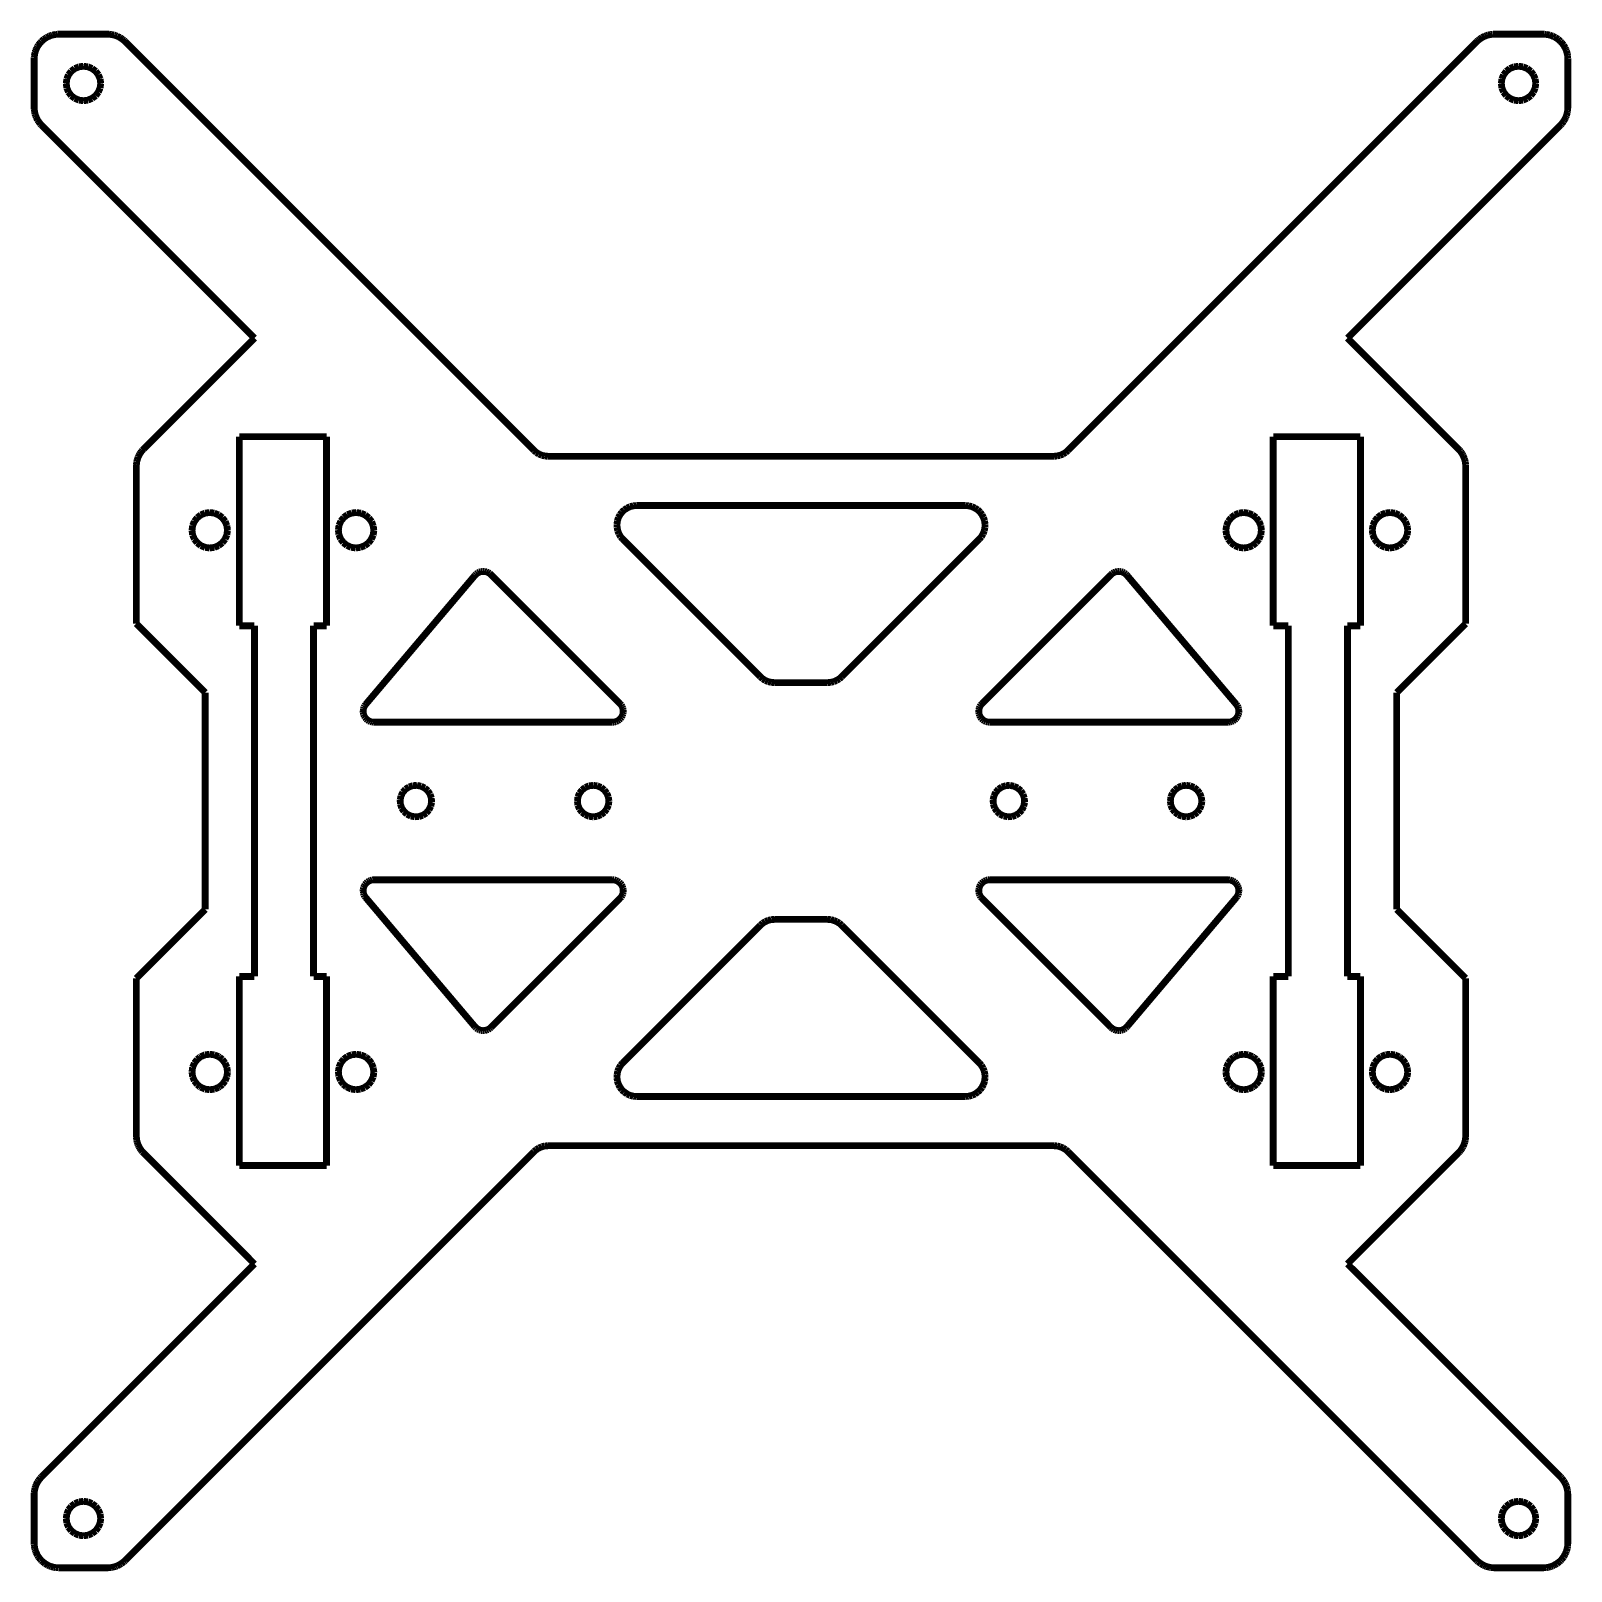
# Model space of a CAD drawing. Extents: x -16 to 141, y -65 to 92.
import ezdxf

# ---------------------------------------------------------------- set-up
doc = ezdxf.new("R2010")
doc.units = 0
doc.header["$MEASUREMENT"] = 0
doc.layers.add('PROFILEEDGES', color=7, linetype='CONTINUOUS')

msp = doc.modelspace()

# ---------------------------------------------------------------- linework, layer by layer
at = {"layer": 'PROFILEEDGES', "const_width": 0.692}
for points in [[(-15.06, 90.29), (-14.97, 90.43)], [(-14.97, 90.43), (-14.87, 90.56)], [(-14.87, 90.56), (-14.77, 90.69)], [(-14.77, 90.69), (-14.66, 90.81)], [(-14.66, 90.81), (-14.54, 90.92)], [(-14.54, 90.92), (-14.41, 91.03)], [(-14.41, 91.03), (-14.28, 91.12)], [(-14.28, 91.12), (-14.14, 91.21)], [(-14.14, 91.21), (-14, 91.28)], [(-14, 91.28), (-13.85, 91.35)], [(-13.85, 91.35), (-13.69, 91.41)], [(-13.69, 91.41), (-13.54, 91.46)], [(-13.54, 91.46), (-13.38, 91.49)], [(-13.38, 91.49), (-13.22, 91.52)], [(-13.22, 91.52), (-13.05, 91.54)], [(-13.05, 91.54), (-12.89, 91.54)], [(-12.89, 91.54), (-7.94, 91.54)], [(-7.94, 91.54), (-7.78, 91.54)], [(-7.78, 91.54), (-7.61, 91.52)], [(-7.61, 91.52), (-7.45, 91.49)], [(-7.45, 91.49), (-7.29, 91.46)], [(-7.29, 91.46), (-7.14, 91.41)], [(-7.14, 91.41), (-6.98, 91.35)], [(-6.98, 91.35), (-6.84, 91.28)], [(-6.84, 91.28), (-6.69, 91.21)], [(-6.69, 91.21), (-6.55, 91.12)], [(-6.55, 91.12), (-6.42, 91.03)], [(-6.42, 91.03), (-6.29, 90.92)], [(-6.29, 90.92), (-6.17, 90.81)], [(-6.17, 90.81), (35.36, 49.28)], [(89.56, 49.28), (131.09, 90.81)], [(131.09, 90.81), (131.21, 90.92)], [(131.21, 90.92), (131.34, 91.03)], [(131.34, 91.03), (131.47, 91.12)], [(131.47, 91.12), (131.61, 91.21)], [(131.61, 91.21), (131.75, 91.28)], [(131.75, 91.28), (131.9, 91.35)], [(131.9, 91.35), (132.06, 91.41)], [(132.06, 91.41), (132.21, 91.46)], [(132.21, 91.46), (132.37, 91.49)], [(132.37, 91.49), (132.53, 91.52)], [(132.53, 91.52), (132.7, 91.54)], [(132.7, 91.54), (132.86, 91.54)], [(132.86, 91.54), (137.81, 91.54)], [(137.81, 91.54), (137.97, 91.54)], [(137.97, 91.54), (138.14, 91.52)], [(138.14, 91.52), (138.3, 91.49)], [(138.3, 91.49), (138.46, 91.46)], [(138.46, 91.46), (138.61, 91.41)], [(138.61, 91.41), (138.77, 91.35)], [(138.77, 91.35), (138.91, 91.28)], [(138.91, 91.28), (139.06, 91.21)], [(139.06, 91.21), (139.2, 91.12)], [(139.2, 91.12), (139.33, 91.03)], [(139.33, 91.03), (139.46, 90.92)], [(139.46, 90.92), (139.58, 90.81)], [(139.58, 90.81), (139.69, 90.69)], [(139.69, 90.69), (139.79, 90.56)], [(139.79, 90.56), (139.89, 90.43)], [(139.89, 90.43), (139.97, 90.29)], [(-15.39, 89.04), (-15.39, 89.21)], [(-15.39, 84.09), (-15.39, 89.04)], [(-15.39, 89.21), (-15.37, 89.37)], [(-15.37, 89.37), (-15.34, 89.53)], [(-15.34, 89.53), (-15.31, 89.69)], [(-15.31, 89.69), (-15.26, 89.85)], [(-15.26, 89.85), (-15.2, 90)], [(-15.2, 90), (-15.13, 90.15)], [(-15.13, 90.15), (-15.06, 90.29)], [(139.97, 90.29), (140.05, 90.15)], [(140.05, 90.15), (140.12, 90)], [(140.12, 90), (140.18, 89.85)], [(140.18, 89.85), (140.22, 89.69)], [(140.22, 89.69), (140.26, 89.53)], [(140.26, 89.53), (140.29, 89.37)], [(140.29, 89.37), (140.3, 89.21)], [(140.3, 89.21), (140.31, 89.04)], [(140.31, 89.04), (140.31, 84.09)], [(-11.91, 87.42), (-12.08, 87)], [(-11.63, 87.78), (-11.91, 87.42)], [(-11.27, 88.06), (-11.63, 87.78)], [(-10.84, 88.23), (-11.27, 88.06)], [(-10.39, 88.29), (-10.84, 88.23)], [(-9.94, 88.23), (-10.39, 88.29)], [(-9.52, 88.06), (-9.94, 88.23)], [(-9.15, 87.78), (-9.52, 88.06)], [(-8.88, 87.42), (-9.15, 87.78)], [(-8.7, 87), (-8.88, 87.42)], [(133.79, 87.42), (133.62, 87)], [(134.07, 87.78), (133.79, 87.42)], [(134.43, 88.06), (134.07, 87.78)], [(134.86, 88.23), (134.43, 88.06)], [(135.31, 88.29), (134.86, 88.23)], [(135.76, 88.23), (135.31, 88.29)], [(136.18, 88.06), (135.76, 88.23)], [(136.55, 87.78), (136.18, 88.06)], [(136.82, 87.42), (136.55, 87.78)], [(137, 87), (136.82, 87.42)], [(-12.08, 87), (-12.14, 86.54)], [(-12.14, 86.54), (-12.08, 86.09)], [(-12.08, 86.09), (-11.91, 85.67)], [(-8.88, 85.67), (-8.7, 86.09)], [(-8.64, 86.54), (-8.7, 87)], [(-8.7, 86.09), (-8.64, 86.54)], [(133.62, 87), (133.56, 86.54)], [(133.56, 86.54), (133.62, 86.09)], [(133.62, 86.09), (133.79, 85.67)], [(136.82, 85.67), (137, 86.09)], [(137.06, 86.54), (137, 87)], [(137, 86.09), (137.06, 86.54)], [(-11.91, 85.67), (-11.63, 85.3)], [(-11.63, 85.3), (-11.27, 85.03)], [(-11.27, 85.03), (-10.84, 84.85)], [(-10.84, 84.85), (-10.39, 84.79)], [(-10.39, 84.79), (-9.94, 84.85)], [(-9.94, 84.85), (-9.52, 85.03)], [(-9.52, 85.03), (-9.15, 85.3)], [(-9.15, 85.3), (-8.88, 85.67)], [(133.79, 85.67), (134.07, 85.3)], [(134.07, 85.3), (134.43, 85.03)], [(134.43, 85.03), (134.86, 84.85)], [(134.86, 84.85), (135.31, 84.79)], [(135.31, 84.79), (135.76, 84.85)], [(135.76, 84.85), (136.18, 85.03)], [(136.18, 85.03), (136.55, 85.3)], [(136.55, 85.3), (136.82, 85.67)], [(-15.39, 83.93), (-15.39, 84.09)], [(-15.37, 83.77), (-15.39, 83.93)], [(-15.34, 83.6), (-15.37, 83.77)], [(-15.31, 83.45), (-15.34, 83.6)], [(-15.26, 83.29), (-15.31, 83.45)], [(-15.2, 83.14), (-15.26, 83.29)], [(-15.13, 82.99), (-15.2, 83.14)], [(-15.06, 82.84), (-15.13, 82.99)], [(-14.97, 82.7), (-15.06, 82.84)], [(-14.87, 82.57), (-14.97, 82.7)], [(-14.77, 82.44), (-14.87, 82.57)], [(139.79, 82.57), (139.69, 82.44)], [(139.89, 82.7), (139.79, 82.57)], [(139.97, 82.84), (139.89, 82.7)], [(140.05, 82.99), (139.97, 82.84)], [(140.12, 83.14), (140.05, 82.99)], [(140.18, 83.29), (140.12, 83.14)], [(140.22, 83.45), (140.18, 83.29)], [(140.26, 83.6), (140.22, 83.45)], [(140.29, 83.77), (140.26, 83.6)], [(140.3, 83.93), (140.29, 83.77)], [(140.31, 84.09), (140.3, 83.93)], [(-14.66, 82.32), (-14.77, 82.44)], [(6.97, 60.69), (-14.66, 82.32)], [(139.58, 82.32), (117.94, 60.69)], [(139.69, 82.44), (139.58, 82.32)], [(-4.29, 49.42), (6.97, 60.69)], [(117.94, 60.69), (129.21, 49.42)], [(14.29, 50.68), (5.43, 50.68)], [(5.43, 50.68), (5.43, 31.48)], [(14.29, 31.48), (14.29, 50.68)], [(119.26, 50.68), (110.4, 50.68)], [(110.4, 50.68), (110.4, 31.48)], [(119.26, 31.48), (119.26, 50.68)], [(-5, 47.98), (-4.98, 48.14)], [(-4.98, 48.14), (-4.94, 48.3)], [(-4.94, 48.3), (-4.89, 48.46)], [(-4.89, 48.46), (-4.84, 48.61)], [(-4.84, 48.61), (-4.77, 48.76)], [(-4.77, 48.76), (-4.69, 48.91)], [(-4.69, 48.91), (-4.6, 49.05)], [(-4.6, 49.05), (-4.51, 49.18)], [(-4.51, 49.18), (-4.41, 49.31)], [(-4.41, 49.31), (-4.29, 49.42)], [(35.36, 49.28), (35.6, 49.07)], [(35.6, 49.07), (35.86, 48.91)], [(35.86, 48.91), (36.15, 48.79)], [(36.15, 48.79), (36.46, 48.72)], [(36.46, 48.72), (36.77, 48.69)], [(36.77, 48.69), (88.15, 48.69)], [(88.15, 48.69), (88.46, 48.72)], [(88.46, 48.72), (88.76, 48.79)], [(88.76, 48.79), (89.05, 48.91)], [(89.05, 48.91), (89.32, 49.07)], [(89.32, 49.07), (89.56, 49.28)], [(129.21, 49.42), (129.32, 49.31)], [(129.32, 49.31), (129.43, 49.18)], [(129.43, 49.18), (129.52, 49.05)], [(129.52, 49.05), (129.61, 48.91)], [(129.61, 48.91), (129.69, 48.76)], [(129.69, 48.76), (129.75, 48.61)], [(129.75, 48.61), (129.81, 48.46)], [(129.81, 48.46), (129.86, 48.3)], [(129.86, 48.3), (129.9, 48.14)], [(129.9, 48.14), (129.92, 47.98)], [(-5.02, 47.82), (-5, 47.98)], [(-5.03, 47.66), (-5.02, 47.82)], [(-5.03, 31.69), (-5.03, 47.66)], [(129.92, 47.98), (129.94, 47.82)], [(129.94, 47.82), (129.94, 47.66)], [(129.94, 47.66), (129.94, 31.69)], [(45.11, 43.58), (44.81, 43.44)], [(45.44, 43.66), (45.11, 43.58)], [(45.77, 43.69), (45.44, 43.66)], [(79.15, 43.69), (45.77, 43.69)], [(79.48, 43.66), (79.15, 43.69)], [(79.81, 43.58), (79.48, 43.66)], [(80.11, 43.44), (79.81, 43.58)], [(0.87, 42.08), (0.69, 41.65)], [(1.16, 42.45), (0.87, 42.08)], [(1.53, 42.74), (1.16, 42.45)], [(1.96, 42.92), (1.53, 42.74)], [(2.43, 42.98), (1.96, 42.92)], [(2.89, 42.92), (2.43, 42.98)], [(3.33, 42.74), (2.89, 42.92)], [(3.7, 42.46), (3.33, 42.74)], [(3.99, 42.08), (3.7, 42.46)], [(4.17, 41.65), (3.99, 42.08)], [(15.74, 42.11), (15.56, 41.68)], [(16.04, 42.48), (15.74, 42.11)], [(16.41, 42.76), (16.04, 42.48)], [(16.85, 42.93), (16.41, 42.76)], [(17.32, 42.98), (16.85, 42.93)], [(17.78, 42.91), (17.32, 42.98)], [(18.21, 42.73), (17.78, 42.91)], [(18.58, 42.43), (18.21, 42.73)], [(18.86, 42.06), (18.58, 42.43)], [(19.03, 41.62), (18.86, 42.06)], [(43.82, 42.14), (43.78, 41.8)], [(43.92, 42.46), (43.82, 42.14)], [(44.08, 42.76), (43.92, 42.46)], [(44.28, 43.02), (44.08, 42.76)], [(44.53, 43.26), (44.28, 43.02)], [(44.81, 43.44), (44.53, 43.26)], [(80.39, 43.26), (80.11, 43.44)], [(80.64, 43.02), (80.39, 43.26)], [(80.84, 42.76), (80.64, 43.02)], [(80.99, 42.46), (80.84, 42.76)], [(81.1, 42.14), (80.99, 42.46)], [(81.14, 41.8), (81.1, 42.14)], [(105.84, 42.08), (105.66, 41.65)], [(106.13, 42.45), (105.84, 42.08)], [(106.5, 42.74), (106.13, 42.45)], [(106.93, 42.92), (106.5, 42.74)], [(107.4, 42.98), (106.93, 42.92)], [(107.86, 42.92), (107.4, 42.98)], [(108.3, 42.74), (107.86, 42.92)], [(108.67, 42.46), (108.3, 42.74)], [(108.96, 42.08), (108.67, 42.46)], [(109.14, 41.65), (108.96, 42.08)], [(120.71, 42.11), (120.53, 41.68)], [(121.01, 42.48), (120.71, 42.11)], [(121.38, 42.76), (121.01, 42.48)], [(121.82, 42.93), (121.38, 42.76)], [(122.29, 42.98), (121.82, 42.93)], [(122.75, 42.91), (122.29, 42.98)], [(123.18, 42.73), (122.75, 42.91)], [(123.55, 42.43), (123.18, 42.73)], [(123.83, 42.06), (123.55, 42.43)], [(124, 41.62), (123.83, 42.06)], [(0.69, 41.65), (0.63, 41.18)], [(0.63, 41.18), (0.69, 40.71)], [(0.69, 40.71), (0.87, 40.28)], [(3.99, 40.28), (4.17, 40.72)], [(4.23, 41.18), (4.17, 41.65)], [(4.17, 40.72), (4.23, 41.18)], [(15.56, 41.68), (15.49, 41.21)], [(15.49, 41.21), (15.54, 40.75)], [(15.54, 40.75), (15.71, 40.31)], [(18.83, 40.26), (19.02, 40.69)], [(19.02, 40.69), (19.09, 41.15)], [(19.09, 41.15), (19.03, 41.62)], [(43.78, 41.8), (43.79, 41.47)], [(43.79, 41.47), (43.85, 41.14)], [(43.85, 41.14), (43.97, 40.82)], [(43.97, 40.82), (44.14, 40.53)], [(44.14, 40.53), (44.36, 40.28)], [(80.56, 40.28), (80.78, 40.53)], [(80.78, 40.53), (80.95, 40.82)], [(80.95, 40.82), (81.07, 41.14)], [(81.07, 41.14), (81.13, 41.47)], [(81.13, 41.47), (81.14, 41.8)], [(105.66, 41.65), (105.6, 41.18)], [(105.6, 41.18), (105.66, 40.71)], [(105.66, 40.71), (105.84, 40.28)], [(108.96, 40.28), (109.14, 40.72)], [(109.2, 41.18), (109.14, 41.65)], [(109.14, 40.72), (109.2, 41.18)], [(120.53, 41.68), (120.46, 41.21)], [(120.46, 41.21), (120.51, 40.75)], [(120.51, 40.75), (120.68, 40.31)], [(123.8, 40.26), (123.99, 40.69)], [(123.99, 40.69), (124.06, 41.15)], [(124.06, 41.15), (124, 41.62)], [(0.87, 40.28), (1.16, 39.91)], [(1.16, 39.91), (1.53, 39.62)], [(1.53, 39.62), (1.97, 39.44)], [(1.97, 39.44), (2.43, 39.38)], [(2.43, 39.38), (2.9, 39.44)], [(2.9, 39.44), (3.33, 39.62)], [(3.33, 39.62), (3.7, 39.91)], [(3.7, 39.91), (3.99, 40.28)], [(15.71, 40.31), (15.99, 39.93)], [(15.99, 39.93), (16.36, 39.64)], [(16.36, 39.64), (16.79, 39.45)], [(16.79, 39.45), (17.26, 39.38)], [(17.26, 39.38), (17.72, 39.44)], [(17.72, 39.44), (18.16, 39.61)], [(18.16, 39.61), (18.54, 39.89)], [(18.54, 39.89), (18.83, 40.26)], [(44.36, 40.28), (58.34, 26.3)], [(66.58, 26.3), (80.56, 40.28)], [(105.84, 40.28), (106.13, 39.91)], [(106.13, 39.91), (106.5, 39.62)], [(106.5, 39.62), (106.94, 39.44)], [(106.94, 39.44), (107.4, 39.38)], [(107.4, 39.38), (107.87, 39.44)], [(107.87, 39.44), (108.3, 39.62)], [(108.3, 39.62), (108.67, 39.91)], [(108.67, 39.91), (108.96, 40.28)], [(120.68, 40.31), (120.96, 39.93)], [(120.96, 39.93), (121.33, 39.64)], [(121.33, 39.64), (121.76, 39.45)], [(121.76, 39.45), (122.23, 39.38)], [(122.23, 39.38), (122.69, 39.44)], [(122.69, 39.44), (123.13, 39.61)], [(123.13, 39.61), (123.51, 39.89)], [(123.51, 39.89), (123.8, 40.26)], [(29.36, 36.61), (18.27, 23.51)], [(29.49, 36.74), (29.36, 36.61)], [(29.64, 36.85), (29.49, 36.74)], [(29.8, 36.93), (29.64, 36.85)], [(29.98, 36.98), (29.8, 36.93)], [(30.16, 37), (29.98, 36.98)], [(30.34, 37), (30.16, 37)], [(30.52, 36.96), (30.34, 37)], [(30.69, 36.89), (30.52, 36.96)], [(30.85, 36.8), (30.69, 36.89)], [(30.98, 36.68), (30.85, 36.8)], [(44.09, 23.57), (30.98, 36.68)], [(93.93, 36.68), (80.83, 23.57)], [(94.07, 36.8), (93.93, 36.68)], [(94.23, 36.89), (94.07, 36.8)], [(94.4, 36.96), (94.23, 36.89)], [(94.58, 37), (94.4, 36.96)], [(94.76, 37), (94.58, 37)], [(94.94, 36.98), (94.76, 37)], [(95.11, 36.93), (94.94, 36.98)], [(95.28, 36.85), (95.11, 36.93)], [(95.43, 36.74), (95.28, 36.85)], [(95.55, 36.61), (95.43, 36.74)], [(106.65, 23.51), (95.55, 36.61)], [(1.97, 24.69), (-5.03, 31.69)], [(5.43, 31.48), (6.97, 31.48)], [(6.97, 31.48), (6.97, -4.12)], [(12.97, -4.12), (12.97, 31.48)], [(12.97, 31.48), (14.29, 31.48)], [(110.4, 31.48), (111.94, 31.48)], [(111.94, 31.48), (111.94, -4.12)], [(117.94, -4.12), (117.94, 31.48)], [(117.94, 31.48), (119.26, 31.48)], [(129.94, 31.69), (122.94, 24.69)], [(58.34, 26.3), (58.58, 26.09)], [(66.34, 26.09), (66.58, 26.3)], [(1.97, 2.69), (1.97, 24.69)], [(58.58, 26.09), (58.84, 25.93)], [(58.84, 25.93), (59.13, 25.81)], [(59.13, 25.81), (59.44, 25.74)], [(59.44, 25.74), (59.75, 25.71)], [(59.75, 25.71), (65.17, 25.71)], [(65.17, 25.71), (65.48, 25.74)], [(65.48, 25.74), (65.78, 25.81)], [(65.78, 25.81), (66.07, 25.93)], [(66.07, 25.93), (66.34, 26.09)], [(122.94, 24.69), (122.94, 2.69)], [(18.08, 23.2), (18.03, 23.03)], [(18.16, 23.36), (18.08, 23.2)], [(18.27, 23.51), (18.16, 23.36)], [(44.21, 23.43), (44.09, 23.57)], [(44.3, 23.27), (44.21, 23.43)], [(44.37, 23.1), (44.3, 23.27)], [(80.61, 23.27), (80.55, 23.1)], [(80.71, 23.43), (80.61, 23.27)], [(80.83, 23.57), (80.71, 23.43)], [(106.76, 23.36), (106.65, 23.51)], [(106.84, 23.2), (106.76, 23.36)], [(106.89, 23.03), (106.84, 23.2)], [(18.03, 23.03), (18.01, 22.85)], [(18.01, 22.85), (18.01, 22.67)], [(18.01, 22.67), (18.04, 22.5)], [(18.04, 22.5), (18.11, 22.33)], [(18.11, 22.33), (18.19, 22.18)], [(18.19, 22.18), (18.31, 22.04)], [(18.31, 22.04), (18.44, 21.92)], [(18.44, 21.92), (18.59, 21.82)], [(18.59, 21.82), (18.75, 21.75)], [(18.75, 21.75), (18.93, 21.71)], [(18.93, 21.71), (19.11, 21.69)], [(19.11, 21.69), (43.31, 21.69)], [(43.31, 21.69), (43.5, 21.71)], [(43.5, 21.71), (43.68, 21.75)], [(43.68, 21.75), (43.84, 21.83)], [(43.84, 21.83), (44, 21.93)], [(44, 21.93), (44.13, 22.06)], [(44.13, 22.06), (44.25, 22.21)], [(44.25, 22.21), (44.33, 22.37)], [(44.33, 22.37), (44.39, 22.55)], [(44.41, 22.92), (44.37, 23.1)], [(44.39, 22.55), (44.41, 22.73)], [(44.41, 22.73), (44.41, 22.92)], [(80.51, 22.92), (80.51, 22.73)], [(80.51, 22.73), (80.53, 22.55)], [(80.55, 23.1), (80.51, 22.92)], [(80.53, 22.55), (80.59, 22.37)], [(80.59, 22.37), (80.67, 22.21)], [(80.67, 22.21), (80.78, 22.06)], [(80.78, 22.06), (80.92, 21.93)], [(80.92, 21.93), (81.07, 21.83)], [(81.07, 21.83), (81.24, 21.75)], [(81.24, 21.75), (81.42, 21.71)], [(81.42, 21.71), (81.61, 21.69)], [(81.61, 21.69), (105.81, 21.69)], [(105.81, 21.69), (105.99, 21.71)], [(105.99, 21.71), (106.16, 21.75)], [(106.16, 21.75), (106.33, 21.82)], [(106.33, 21.82), (106.48, 21.92)], [(106.48, 21.92), (106.61, 22.04)], [(106.61, 22.04), (106.72, 22.18)], [(106.72, 22.18), (106.81, 22.33)], [(106.81, 22.33), (106.87, 22.5)], [(106.87, 22.5), (106.91, 22.67)], [(106.91, 22.85), (106.89, 23.03)], [(106.91, 22.67), (106.91, 22.85)], [(21.85, 14.21), (21.76, 13.8)], [(21.76, 13.8), (21.79, 13.38)], [(22.03, 14.58), (21.85, 14.21)], [(22.31, 14.89), (22.03, 14.58)], [(22.66, 15.12), (22.31, 14.89)], [(23.06, 15.25), (22.66, 15.12)], [(23.47, 15.28), (23.06, 15.25)], [(23.88, 15.19), (23.47, 15.28)], [(24.26, 15.01), (23.88, 15.19)], [(24.57, 14.73), (24.26, 15.01)], [(24.8, 14.38), (24.57, 14.73)], [(24.93, 13.99), (24.8, 14.38)], [(24.95, 13.57), (24.93, 13.99)], [(39.81, 14.1), (39.76, 13.68)], [(39.97, 14.48), (39.81, 14.1)], [(40.23, 14.81), (39.97, 14.48)], [(40.56, 15.07), (40.23, 14.81)], [(40.94, 15.23), (40.56, 15.07)], [(41.36, 15.28), (40.94, 15.23)], [(41.77, 15.23), (41.36, 15.28)], [(42.16, 15.07), (41.77, 15.23)], [(42.49, 14.81), (42.16, 15.07)], [(42.74, 14.48), (42.49, 14.81)], [(42.9, 14.1), (42.74, 14.48)], [(42.96, 13.68), (42.9, 14.1)], [(82.05, 14.21), (81.96, 13.8)], [(81.96, 13.8), (81.99, 13.38)], [(82.23, 14.58), (82.05, 14.21)], [(82.51, 14.89), (82.23, 14.58)], [(82.86, 15.12), (82.51, 14.89)], [(83.26, 15.25), (82.86, 15.12)], [(83.67, 15.28), (83.26, 15.25)], [(84.08, 15.19), (83.67, 15.28)], [(84.46, 15.01), (84.08, 15.19)], [(84.77, 14.73), (84.46, 15.01)], [(85, 14.38), (84.77, 14.73)], [(85.13, 13.99), (85, 14.38)], [(85.16, 13.57), (85.13, 13.99)], [(100.01, 14.1), (99.96, 13.68)], [(100.17, 14.48), (100.01, 14.1)], [(100.43, 14.81), (100.17, 14.48)], [(100.76, 15.07), (100.43, 14.81)], [(101.14, 15.23), (100.76, 15.07)], [(101.56, 15.28), (101.14, 15.23)], [(101.97, 15.23), (101.56, 15.28)], [(102.36, 15.07), (101.97, 15.23)], [(102.69, 14.81), (102.36, 15.07)], [(102.94, 14.48), (102.69, 14.81)], [(103.1, 14.1), (102.94, 14.48)], [(103.16, 13.68), (103.1, 14.1)], [(21.79, 13.38), (21.92, 12.98)], [(21.92, 12.98), (22.15, 12.63)], [(22.15, 12.63), (22.46, 12.36)], [(22.46, 12.36), (22.84, 12.17)], [(22.84, 12.17), (23.25, 12.09)], [(23.66, 12.11), (24.06, 12.24)], [(24.06, 12.24), (24.41, 12.47)], [(24.41, 12.47), (24.68, 12.79)], [(24.68, 12.79), (24.87, 13.16)], [(24.87, 13.16), (24.95, 13.57)], [(39.76, 13.68), (39.81, 13.27)], [(39.81, 13.27), (39.97, 12.88)], [(39.97, 12.88), (40.23, 12.55)], [(40.23, 12.55), (40.56, 12.3)], [(40.56, 12.3), (40.94, 12.14)], [(41.77, 12.14), (42.16, 12.3)], [(42.16, 12.3), (42.49, 12.55)], [(42.49, 12.55), (42.74, 12.88)], [(42.74, 12.88), (42.9, 13.27)], [(42.9, 13.27), (42.96, 13.68)], [(81.99, 13.38), (82.12, 12.98)], [(82.12, 12.98), (82.35, 12.63)], [(82.35, 12.63), (82.66, 12.36)], [(82.66, 12.36), (83.04, 12.17)], [(83.04, 12.17), (83.45, 12.09)], [(83.86, 12.11), (84.26, 12.24)], [(84.26, 12.24), (84.61, 12.47)], [(84.61, 12.47), (84.88, 12.79)], [(84.88, 12.79), (85.07, 13.16)], [(85.07, 13.16), (85.16, 13.57)], [(99.96, 13.68), (100.01, 13.27)], [(100.01, 13.27), (100.17, 12.88)], [(100.17, 12.88), (100.43, 12.55)], [(100.43, 12.55), (100.76, 12.3)], [(100.76, 12.3), (101.14, 12.14)], [(101.97, 12.14), (102.36, 12.3)], [(102.36, 12.3), (102.69, 12.55)], [(102.69, 12.55), (102.94, 12.88)], [(102.94, 12.88), (103.1, 13.27)], [(103.1, 13.27), (103.16, 13.68)], [(23.25, 12.09), (23.66, 12.11)], [(40.94, 12.14), (41.36, 12.08)], [(41.36, 12.08), (41.77, 12.14)], [(83.45, 12.09), (83.86, 12.11)], [(101.14, 12.14), (101.56, 12.08)], [(101.56, 12.08), (101.97, 12.14)], [(18.04, 4.89), (18.01, 4.71)], [(18.01, 4.71), (18.01, 4.53)], [(18.01, 4.53), (18.03, 4.35)], [(18.03, 4.35), (18.08, 4.18)], [(18.11, 5.05), (18.04, 4.89)], [(18.19, 5.21), (18.11, 5.05)], [(18.31, 5.35), (18.19, 5.21)], [(18.44, 5.47), (18.31, 5.35)], [(18.59, 5.56), (18.44, 5.47)], [(18.75, 5.63), (18.59, 5.56)], [(18.93, 5.68), (18.75, 5.63)], [(19.11, 5.69), (18.93, 5.68)], [(43.31, 5.69), (19.11, 5.69)], [(43.5, 5.68), (43.31, 5.69)], [(43.68, 5.63), (43.5, 5.68)], [(43.84, 5.55), (43.68, 5.63)], [(44, 5.45), (43.84, 5.55)], [(44.13, 5.32), (44, 5.45)], [(44.25, 5.18), (44.13, 5.32)], [(44.33, 5.01), (44.25, 5.18)], [(44.39, 4.83), (44.33, 5.01)], [(44.37, 4.28), (44.41, 4.47)], [(44.41, 4.65), (44.39, 4.83)], [(44.41, 4.47), (44.41, 4.65)], [(80.53, 4.83), (80.51, 4.65)], [(80.51, 4.65), (80.51, 4.47)], [(80.51, 4.47), (80.55, 4.28)], [(80.59, 5.01), (80.53, 4.83)], [(80.67, 5.18), (80.59, 5.01)], [(80.78, 5.32), (80.67, 5.18)], [(80.92, 5.45), (80.78, 5.32)], [(81.07, 5.55), (80.92, 5.45)], [(81.24, 5.63), (81.07, 5.55)], [(81.42, 5.68), (81.24, 5.63)], [(81.61, 5.69), (81.42, 5.68)], [(105.81, 5.69), (81.61, 5.69)], [(105.99, 5.68), (105.81, 5.69)], [(106.16, 5.63), (105.99, 5.68)], [(106.33, 5.56), (106.16, 5.63)], [(106.48, 5.47), (106.33, 5.56)], [(106.61, 5.35), (106.48, 5.47)], [(106.72, 5.21), (106.61, 5.35)], [(106.81, 5.05), (106.72, 5.21)], [(106.87, 4.89), (106.81, 5.05)], [(106.84, 4.18), (106.89, 4.35)], [(106.91, 4.71), (106.87, 4.89)], [(106.89, 4.35), (106.91, 4.53)], [(106.91, 4.53), (106.91, 4.71)], [(18.08, 4.18), (18.16, 4.02)], [(18.16, 4.02), (18.27, 3.88)], [(18.27, 3.88), (29.36, -9.23)], [(30.98, -9.3), (44.09, 3.81)], [(44.09, 3.81), (44.21, 3.95)], [(44.21, 3.95), (44.3, 4.11)], [(44.3, 4.11), (44.37, 4.28)], [(80.55, 4.28), (80.61, 4.11)], [(80.61, 4.11), (80.71, 3.95)], [(80.71, 3.95), (80.83, 3.81)], [(80.83, 3.81), (93.93, -9.3)], [(95.55, -9.23), (106.65, 3.88)], [(106.65, 3.88), (106.76, 4.02)], [(106.76, 4.02), (106.84, 4.18)], [(-5.03, -4.31), (1.97, 2.69)], [(58.58, 1.29), (58.34, 1.09)], [(58.84, 1.45), (58.58, 1.29)], [(59.13, 1.57), (58.84, 1.45)], [(59.44, 1.65), (59.13, 1.57)], [(59.75, 1.67), (59.44, 1.65)], [(65.17, 1.67), (59.75, 1.67)], [(65.48, 1.65), (65.17, 1.67)], [(65.78, 1.57), (65.48, 1.65)], [(66.07, 1.45), (65.78, 1.57)], [(66.34, 1.29), (66.07, 1.45)], [(66.58, 1.09), (66.34, 1.29)], [(122.94, 2.69), (129.94, -4.31)], [(58.34, 1.09), (44.36, -12.89)], [(80.56, -12.89), (66.58, 1.09)], [(-5.03, -20.27), (-5.03, -4.31)], [(6.97, -4.12), (5.43, -4.12)], [(5.43, -4.12), (5.43, -23.32)], [(14.29, -4.12), (12.97, -4.12)], [(14.29, -23.32), (14.29, -4.12)], [(111.94, -4.12), (110.4, -4.12)], [(110.4, -4.12), (110.4, -23.32)], [(119.26, -4.12), (117.94, -4.12)], [(119.26, -23.32), (119.26, -4.12)], [(129.94, -4.31), (129.94, -20.27)], [(29.36, -9.23), (29.49, -9.36)], [(29.49, -9.36), (29.64, -9.46)], [(29.64, -9.46), (29.8, -9.54)], [(29.8, -9.54), (29.98, -9.6)], [(29.98, -9.6), (30.16, -9.62)], [(30.16, -9.62), (30.34, -9.61)], [(30.34, -9.61), (30.52, -9.57)], [(30.52, -9.57), (30.69, -9.51)], [(30.69, -9.51), (30.85, -9.41)], [(30.85, -9.41), (30.98, -9.3)], [(93.93, -9.3), (94.07, -9.41)], [(94.07, -9.41), (94.23, -9.51)], [(94.23, -9.51), (94.4, -9.57)], [(94.4, -9.57), (94.58, -9.61)], [(94.58, -9.61), (94.76, -9.62)], [(94.76, -9.62), (94.94, -9.6)], [(94.94, -9.6), (95.11, -9.54)], [(95.11, -9.54), (95.28, -9.46)], [(95.28, -9.46), (95.43, -9.36)], [(95.43, -9.36), (95.55, -9.23)], [(1.16, -12.55), (0.87, -12.92)], [(1.43, -12.32), (1.16, -12.55)], [(1.53, -12.26), (1.43, -12.32)], [(1.96, -12.08), (1.53, -12.26)], [(2.43, -12.02), (1.96, -12.08)], [(2.89, -12.08), (2.43, -12.02)], [(3.33, -12.26), (2.89, -12.08)], [(3.43, -12.32), (3.33, -12.26)], [(3.7, -12.54), (3.43, -12.32)], [(3.99, -12.92), (3.7, -12.54)], [(16.04, -12.52), (15.74, -12.89)], [(16.41, -12.24), (16.04, -12.52)], [(16.85, -12.07), (16.41, -12.24)], [(17.32, -12.02), (16.85, -12.07)], [(17.78, -12.09), (17.32, -12.02)], [(18.21, -12.27), (17.78, -12.09)], [(18.29, -12.32), (18.21, -12.27)], [(18.58, -12.57), (18.29, -12.32)], [(18.86, -12.94), (18.58, -12.57)], [(106.13, -12.55), (105.84, -12.92)], [(106.4, -12.32), (106.13, -12.55)], [(106.5, -12.26), (106.4, -12.32)], [(106.93, -12.08), (106.5, -12.26)], [(107.4, -12.02), (106.93, -12.08)], [(107.86, -12.08), (107.4, -12.02)], [(108.3, -12.26), (107.86, -12.08)], [(108.4, -12.32), (108.3, -12.26)], [(108.67, -12.54), (108.4, -12.32)], [(108.96, -12.92), (108.67, -12.54)], [(121.01, -12.52), (120.71, -12.89)], [(121.38, -12.24), (121.01, -12.52)], [(121.82, -12.07), (121.38, -12.24)], [(122.29, -12.02), (121.82, -12.07)], [(122.75, -12.09), (122.29, -12.02)], [(123.18, -12.27), (122.75, -12.09)], [(123.26, -12.32), (123.18, -12.27)], [(123.55, -12.57), (123.26, -12.32)], [(123.83, -12.94), (123.55, -12.57)], [(0.69, -13.35), (0.63, -13.82)], [(0.63, -13.82), (0.69, -14.29)], [(0.87, -12.92), (0.69, -13.35)], [(0.69, -14.29), (0.87, -14.72)], [(4.17, -13.35), (3.99, -12.92)], [(3.99, -14.72), (4.17, -14.28)], [(4.23, -13.82), (4.17, -13.35)], [(4.17, -14.28), (4.23, -13.82)], [(15.56, -13.32), (15.49, -13.79)], [(15.49, -13.79), (15.54, -14.25)], [(15.54, -14.25), (15.71, -14.69)], [(15.74, -12.89), (15.56, -13.32)], [(18.83, -14.74), (19.02, -14.31)], [(19.03, -13.38), (18.86, -12.94)], [(19.02, -14.31), (19.09, -13.85)], [(19.09, -13.85), (19.03, -13.38)], [(43.79, -14.08), (43.78, -14.42)], [(43.78, -14.42), (43.82, -14.75)], [(43.85, -13.75), (43.79, -14.08)], [(43.97, -13.44), (43.85, -13.75)], [(44.14, -13.15), (43.97, -13.44)], [(44.36, -12.89), (44.14, -13.15)], [(80.78, -13.15), (80.56, -12.89)], [(80.95, -13.44), (80.78, -13.15)], [(81.07, -13.75), (80.95, -13.44)], [(81.13, -14.08), (81.07, -13.75)], [(81.1, -14.75), (81.14, -14.42)], [(81.14, -14.42), (81.13, -14.08)], [(105.66, -13.35), (105.6, -13.82)], [(105.6, -13.82), (105.66, -14.29)], [(105.84, -12.92), (105.66, -13.35)], [(105.66, -14.29), (105.84, -14.72)], [(109.14, -13.35), (108.96, -12.92)], [(108.96, -14.72), (109.14, -14.28)], [(109.2, -13.82), (109.14, -13.35)], [(109.14, -14.28), (109.2, -13.82)], [(120.53, -13.32), (120.46, -13.79)], [(120.46, -13.79), (120.51, -14.25)], [(120.51, -14.25), (120.68, -14.69)], [(120.71, -12.89), (120.53, -13.32)], [(123.8, -14.74), (123.99, -14.31)], [(124, -13.38), (123.83, -12.94)], [(123.99, -14.31), (124.06, -13.85)], [(124.06, -13.85), (124, -13.38)], [(0.87, -14.72), (1.16, -15.09)], [(1.16, -15.09), (1.43, -15.32)], [(1.43, -15.32), (1.53, -15.38)], [(1.53, -15.38), (1.97, -15.56)], [(1.97, -15.56), (2.43, -15.62)], [(2.43, -15.62), (2.9, -15.56)], [(2.9, -15.56), (3.33, -15.38)], [(3.33, -15.38), (3.43, -15.32)], [(3.43, -15.32), (3.7, -15.09)], [(3.7, -15.09), (3.99, -14.72)], [(15.71, -14.69), (15.99, -15.07)], [(15.99, -15.07), (16.29, -15.32)], [(16.29, -15.32), (16.36, -15.36)], [(16.36, -15.36), (16.79, -15.55)], [(16.79, -15.55), (17.26, -15.62)], [(17.26, -15.62), (17.72, -15.56)], [(17.72, -15.56), (18.16, -15.39)], [(18.16, -15.39), (18.54, -15.11)], [(18.54, -15.11), (18.83, -14.74)], [(43.82, -14.75), (43.92, -15.07)], [(43.92, -15.07), (44.08, -15.37)], [(44.08, -15.37), (44.28, -15.64)], [(44.28, -15.64), (44.53, -15.87)], [(44.53, -15.87), (44.81, -16.06)], [(80.11, -16.06), (80.39, -15.87)], [(80.39, -15.87), (80.64, -15.64)], [(80.64, -15.64), (80.84, -15.37)], [(80.84, -15.37), (80.99, -15.07)], [(80.99, -15.07), (81.1, -14.75)], [(105.84, -14.72), (106.13, -15.09)], [(106.13, -15.09), (106.4, -15.32)], [(106.4, -15.32), (106.5, -15.38)], [(106.5, -15.38), (106.94, -15.56)], [(106.94, -15.56), (107.4, -15.62)], [(107.4, -15.62), (107.87, -15.56)], [(107.87, -15.56), (108.3, -15.38)], [(108.3, -15.38), (108.4, -15.32)], [(108.4, -15.32), (108.67, -15.09)], [(108.67, -15.09), (108.96, -14.72)], [(120.68, -14.69), (120.96, -15.07)], [(120.96, -15.07), (121.26, -15.32)], [(121.26, -15.32), (121.33, -15.36)], [(121.33, -15.36), (121.76, -15.55)], [(121.76, -15.55), (122.23, -15.62)], [(122.23, -15.62), (122.69, -15.56)], [(122.69, -15.56), (123.13, -15.39)], [(123.13, -15.39), (123.51, -15.11)], [(123.51, -15.11), (123.8, -14.74)], [(44.81, -16.06), (45.11, -16.2)], [(45.11, -16.2), (45.44, -16.28)], [(45.44, -16.28), (45.77, -16.31)], [(45.77, -16.31), (79.15, -16.31)], [(79.15, -16.31), (79.48, -16.28)], [(79.48, -16.28), (79.81, -16.2)], [(79.81, -16.2), (80.11, -16.06)], [(-5.02, -20.44), (-5.03, -20.27)], [(-5, -20.6), (-5.02, -20.44)], [(-4.98, -20.76), (-5, -20.6)], [(129.92, -20.6), (129.9, -20.76)], [(129.94, -20.44), (129.92, -20.6)], [(129.94, -20.27), (129.94, -20.44)], [(35.36, -21.89), (-6.17, -63.43)], [(-4.94, -20.92), (-4.98, -20.76)], [(-4.89, -21.08), (-4.94, -20.92)], [(-4.84, -21.23), (-4.89, -21.08)], [(-4.77, -21.38), (-4.84, -21.23)], [(-4.69, -21.52), (-4.77, -21.38)], [(-4.6, -21.66), (-4.69, -21.52)], [(-4.51, -21.79), (-4.6, -21.66)], [(-4.41, -21.92), (-4.51, -21.79)], [(-4.29, -22.04), (-4.41, -21.92)], [(6.97, -33.31), (-4.29, -22.04)], [(35.6, -21.69), (35.36, -21.89)], [(35.86, -21.53), (35.6, -21.69)], [(36.15, -21.41), (35.86, -21.53)], [(36.46, -21.33), (36.15, -21.41)], [(36.77, -21.31), (36.46, -21.33)], [(88.15, -21.31), (36.77, -21.31)], [(88.46, -21.33), (88.15, -21.31)], [(88.76, -21.41), (88.46, -21.33)], [(89.05, -21.53), (88.76, -21.41)], [(89.32, -21.69), (89.05, -21.53)], [(89.56, -21.89), (89.32, -21.69)], [(131.09, -63.43), (89.56, -21.89)], [(129.21, -22.04), (117.94, -33.31)], [(129.32, -21.92), (129.21, -22.04)], [(129.43, -21.79), (129.32, -21.92)], [(129.52, -21.66), (129.43, -21.79)], [(129.61, -21.52), (129.52, -21.66)], [(129.69, -21.38), (129.61, -21.52)], [(129.75, -21.23), (129.69, -21.38)], [(129.81, -21.08), (129.75, -21.23)], [(129.86, -20.92), (129.81, -21.08)], [(129.9, -20.76), (129.86, -20.92)], [(5.43, -23.32), (14.29, -23.32)], [(110.4, -23.32), (119.26, -23.32)], [(-14.66, -54.94), (6.97, -33.31)], [(117.94, -33.31), (139.58, -54.94)], [(-14.87, -55.19), (-14.77, -55.06)], [(-14.77, -55.06), (-14.66, -54.94)], [(139.58, -54.94), (139.69, -55.06)], [(139.69, -55.06), (139.79, -55.19)], [(-15.39, -56.71), (-15.39, -56.54)], [(-15.39, -56.54), (-15.37, -56.38)], [(-15.37, -56.38), (-15.34, -56.22)], [(-15.34, -56.22), (-15.31, -56.06)], [(-15.31, -56.06), (-15.26, -55.9)], [(-15.26, -55.9), (-15.2, -55.75)], [(-15.2, -55.75), (-15.13, -55.6)], [(-15.13, -55.6), (-15.06, -55.46)], [(-15.06, -55.46), (-14.97, -55.32)], [(-14.97, -55.32), (-14.87, -55.19)], [(139.79, -55.19), (139.89, -55.32)], [(139.89, -55.32), (139.97, -55.46)], [(139.97, -55.46), (140.05, -55.6)], [(140.05, -55.6), (140.12, -55.75)], [(140.12, -55.75), (140.18, -55.9)], [(140.18, -55.9), (140.22, -56.06)], [(140.22, -56.06), (140.26, -56.22)], [(140.26, -56.22), (140.29, -56.38)], [(140.29, -56.38), (140.3, -56.54)], [(140.3, -56.54), (140.31, -56.71)], [(-15.39, -61.66), (-15.39, -56.71)], [(-11.63, -57.92), (-11.91, -58.28)], [(-11.27, -57.64), (-11.63, -57.92)], [(-10.84, -57.47), (-11.27, -57.64)], [(-10.39, -57.41), (-10.84, -57.47)], [(-9.94, -57.47), (-10.39, -57.41)], [(-9.52, -57.64), (-9.94, -57.47)], [(-9.15, -57.92), (-9.52, -57.64)], [(-8.88, -58.28), (-9.15, -57.92)], [(134.07, -57.92), (133.79, -58.28)], [(134.43, -57.64), (134.07, -57.92)], [(134.86, -57.47), (134.43, -57.64)], [(135.31, -57.41), (134.86, -57.47)], [(135.76, -57.47), (135.31, -57.41)], [(136.18, -57.64), (135.76, -57.47)], [(136.55, -57.92), (136.18, -57.64)], [(136.82, -58.28), (136.55, -57.92)], [(140.31, -56.71), (140.31, -61.66)], [(-12.08, -58.7), (-12.14, -59.16)], [(-12.14, -59.16), (-12.08, -59.61)], [(-11.91, -58.28), (-12.08, -58.7)], [(-12.08, -59.61), (-11.91, -60.03)], [(-8.7, -58.7), (-8.88, -58.28)], [(-8.88, -60.03), (-8.7, -59.61)], [(-8.64, -59.16), (-8.7, -58.7)], [(-8.7, -59.61), (-8.64, -59.16)], [(133.62, -58.7), (133.56, -59.16)], [(133.56, -59.16), (133.62, -59.61)], [(133.79, -58.28), (133.62, -58.7)], [(133.62, -59.61), (133.79, -60.03)], [(137, -58.7), (136.82, -58.28)], [(136.82, -60.03), (137, -59.61)], [(137.06, -59.16), (137, -58.7)], [(137, -59.61), (137.06, -59.16)], [(-11.91, -60.03), (-11.63, -60.4)], [(-11.63, -60.4), (-11.27, -60.67)], [(-11.27, -60.67), (-10.84, -60.85)], [(-10.84, -60.85), (-10.39, -60.91)], [(-10.39, -60.91), (-9.94, -60.85)], [(-9.94, -60.85), (-9.52, -60.67)], [(-9.52, -60.67), (-9.15, -60.4)], [(-9.15, -60.4), (-8.88, -60.03)], [(133.79, -60.03), (134.07, -60.4)], [(134.07, -60.4), (134.43, -60.67)], [(134.43, -60.67), (134.86, -60.85)], [(134.86, -60.85), (135.31, -60.91)], [(135.31, -60.91), (135.76, -60.85)], [(135.76, -60.85), (136.18, -60.67)], [(136.18, -60.67), (136.55, -60.4)], [(136.55, -60.4), (136.82, -60.03)], [(-15.39, -61.82), (-15.39, -61.66)], [(-15.37, -61.98), (-15.39, -61.82)], [(-15.34, -62.15), (-15.37, -61.98)], [(-15.31, -62.3), (-15.34, -62.15)], [(-15.26, -62.46), (-15.31, -62.3)], [(-15.2, -62.61), (-15.26, -62.46)], [(-15.13, -62.76), (-15.2, -62.61)], [(-15.06, -62.91), (-15.13, -62.76)], [(140.05, -62.76), (139.97, -62.91)], [(140.12, -62.61), (140.05, -62.76)], [(140.18, -62.46), (140.12, -62.61)], [(140.22, -62.3), (140.18, -62.46)], [(140.26, -62.15), (140.22, -62.3)], [(140.29, -61.98), (140.26, -62.15)], [(140.3, -61.82), (140.29, -61.98)], [(140.31, -61.66), (140.3, -61.82)], [(-14.97, -63.05), (-15.06, -62.91)], [(-14.87, -63.18), (-14.97, -63.05)], [(-14.77, -63.31), (-14.87, -63.18)], [(-14.66, -63.43), (-14.77, -63.31)], [(-14.54, -63.54), (-14.66, -63.43)], [(-14.41, -63.64), (-14.54, -63.54)], [(-14.28, -63.74), (-14.41, -63.64)], [(-14.14, -63.82), (-14.28, -63.74)], [(-14, -63.9), (-14.14, -63.82)], [(-13.85, -63.97), (-14, -63.9)], [(-13.69, -64.03), (-13.85, -63.97)], [(-13.54, -64.07), (-13.69, -64.03)], [(-13.38, -64.11), (-13.54, -64.07)], [(-13.22, -64.14), (-13.38, -64.11)], [(-13.05, -64.15), (-13.22, -64.14)], [(-12.89, -64.16), (-13.05, -64.15)], [(-7.94, -64.16), (-12.89, -64.16)], [(-7.78, -64.15), (-7.94, -64.16)], [(-7.61, -64.14), (-7.78, -64.15)], [(-7.45, -64.11), (-7.61, -64.14)], [(-7.29, -64.07), (-7.45, -64.11)], [(-7.14, -64.03), (-7.29, -64.07)], [(-6.98, -63.97), (-7.14, -64.03)], [(-6.84, -63.9), (-6.98, -63.97)], [(-6.69, -63.82), (-6.84, -63.9)], [(-6.55, -63.74), (-6.69, -63.82)], [(-6.42, -63.64), (-6.55, -63.74)], [(-6.29, -63.54), (-6.42, -63.64)], [(-6.17, -63.43), (-6.29, -63.54)], [(131.21, -63.54), (131.09, -63.43)], [(131.34, -63.64), (131.21, -63.54)], [(131.47, -63.74), (131.34, -63.64)], [(131.61, -63.82), (131.47, -63.74)], [(131.75, -63.9), (131.61, -63.82)], [(131.9, -63.97), (131.75, -63.9)], [(132.06, -64.03), (131.9, -63.97)], [(132.21, -64.07), (132.06, -64.03)], [(132.37, -64.11), (132.21, -64.07)], [(132.53, -64.14), (132.37, -64.11)], [(132.7, -64.15), (132.53, -64.14)], [(132.86, -64.16), (132.7, -64.15)], [(137.81, -64.16), (132.86, -64.16)], [(137.97, -64.15), (137.81, -64.16)], [(138.14, -64.14), (137.97, -64.15)], [(138.3, -64.11), (138.14, -64.14)], [(138.46, -64.07), (138.3, -64.11)], [(138.61, -64.03), (138.46, -64.07)], [(138.77, -63.97), (138.61, -64.03)], [(138.91, -63.9), (138.77, -63.97)], [(139.06, -63.82), (138.91, -63.9)], [(139.2, -63.74), (139.06, -63.82)], [(139.33, -63.64), (139.2, -63.74)], [(139.46, -63.54), (139.33, -63.64)], [(139.58, -63.43), (139.46, -63.54)], [(139.69, -63.31), (139.58, -63.43)], [(139.79, -63.18), (139.69, -63.31)], [(139.89, -63.05), (139.79, -63.18)], [(139.97, -62.91), (139.89, -63.05)]]:
    msp.add_lwpolyline(points, dxfattribs=at)

doc.saveas('drawing.dxf')
